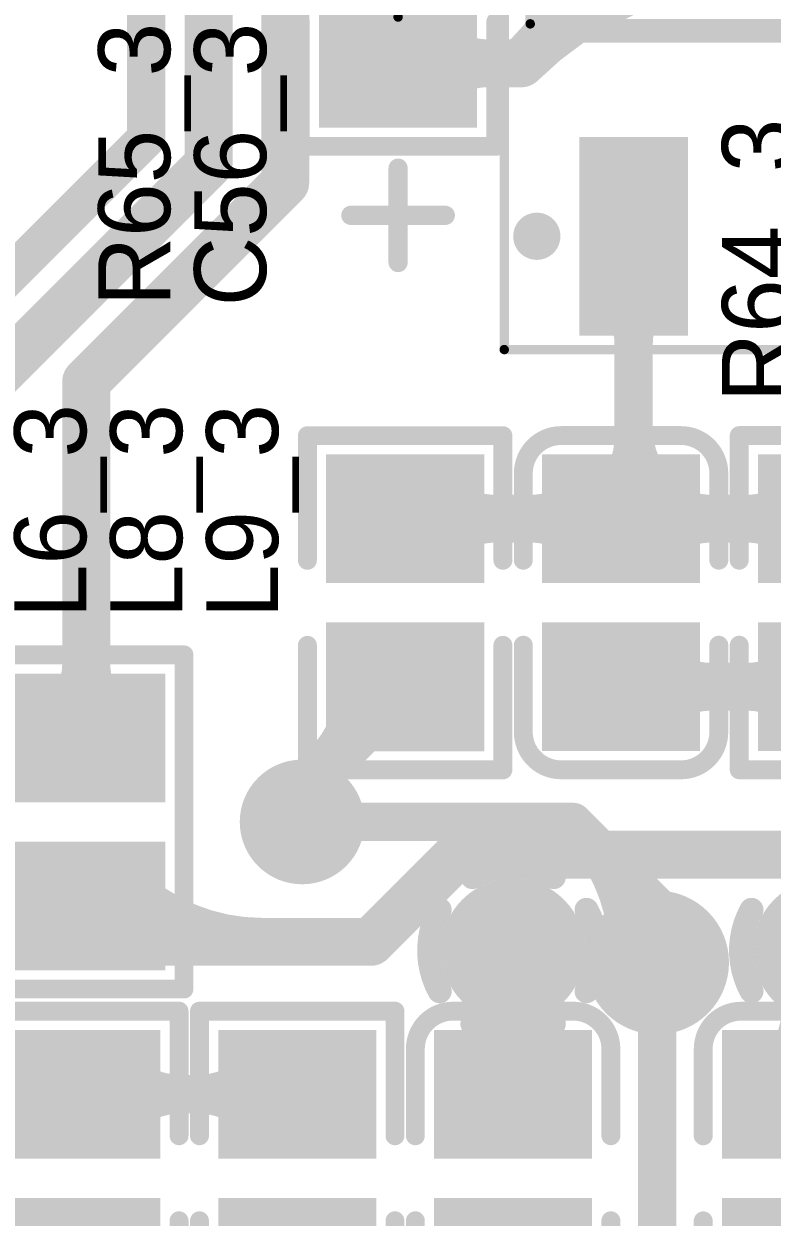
# Model space of a CAD drawing. Header units: millimetres. Extents: x 3.32 to 12.49, y 5.66 to 10.73.
# Drawn here: x 8.656 to 8.9679, y 8.6939 to 9.1915 of the extents above; entities that cross this region are included whole.
import ezdxf

# ---------------------------------------------------------------- set-up
doc = ezdxf.new("R2010")
doc.units = ezdxf.units.MM
doc.header["$MEASUREMENT"] = 0
for name, color, linetype in [('BottomLayer', 5, 'Continuous'), ('InternalPlane1', 76, 'Continuous'), ('InternalPlane2', 16, 'Continuous'), ('Mechanical13', 56, 'Continuous'), ('Mechanical15', 56, 'Continuous'), ('MultiLayer', 9, 'Continuous'), ('TopLayer', 1, 'Continuous'), ('TopOverlay', 2, 'Continuous'), ('TopPaste', 8, 'Continuous'), ('TopSolder', 216, 'Continuous'), ('ViaHoleLayer', 16, 'Continuous')]:
    doc.layers.add(name, color=color, linetype=linetype)

# ---------------------------------------------------------------- blocks, each defined once
blk = doc.blocks.new('0805_C_392')
at = {"layer": 'TopLayer'}
for points in [[(-0.05787, -0.02894), (-0.0122, -0.02894), (-0.05787, 0.02894), (-0.0122, 0.02894)], [(0.0122, -0.02894), (0.05787, -0.02894), (0.0122, 0.02894), (0.05787, 0.02894)]]:
    blk.add_solid(points, dxfattribs=at)
at = {"layer": 'TopOverlay', "const_width": 0.00787}
for points in [[(-0.06969, 0.025, -0.414214), (-0.05394, 0.04075)], [(0.05394, 0.04075, -0.414213), (0.06969, 0.025)], [(-0.05394, -0.04075, -0.414213), (-0.06969, -0.025)], [(0.06968, -0.025, -0.414214), (0.05394, -0.04075)]]:
    blk.add_lwpolyline(points, format="xyb", dxfattribs=at)
for points in [[(-0.01772, 0.04075), (-0.05394, 0.04075)], [(0.05394, 0.04075), (0.01772, 0.04075)], [(-0.06969, -0.025), (-0.06969, 0.025)], [(0.06968, -0.025), (0.06968, 0.025)], [(-0.01772, -0.04075), (-0.05394, -0.04075)], [(0.05394, -0.04075), (0.01772, -0.04075)]]:
    blk.add_lwpolyline(points, dxfattribs=at)
at = {"layer": 'TopOverlay', "const_width": 0.00394}
for points in [[(-0.05591, 0.04075, 1), (-0.05197, 0.04075, 1)], [(-0.05591, 0.04075, 1), (-0.05197, 0.04075, 1)], [(-0.01969, 0.04075, 1), (-0.01575, 0.04075, 1)], [(0.01575, 0.04075, 1), (0.01969, 0.04075, 1)], [(0.05197, 0.04075, 1), (0.05591, 0.04075, 1)], [(0.05197, 0.04075, 1), (0.05591, 0.04075, 1)], [(-0.07165, 0.025, 1), (-0.06772, 0.025, 1)], [(-0.07165, 0.025, 1), (-0.06772, 0.025, 1)], [(0.06772, 0.025, 1), (0.07165, 0.025, 1)], [(0.06772, 0.025, 1), (0.07165, 0.025, 1)], [(-0.07165, -0.025, 1), (-0.06772, -0.025, 1)], [(-0.07165, -0.025, 1), (-0.06772, -0.025, 1)], [(0.06772, -0.025, 1), (0.07165, -0.025, 1)], [(0.06772, -0.025, 1), (0.07165, -0.025, 1)], [(-0.05591, -0.04075, 1), (-0.05197, -0.04075, 1)], [(-0.05591, -0.04075, 1), (-0.05197, -0.04075, 1)], [(-0.01969, -0.04075, 1), (-0.01575, -0.04075, 1)], [(0.01575, -0.04075, 1), (0.01969, -0.04075, 1)], [(0.05197, -0.04075, 1), (0.05591, -0.04075, 1)], [(0.05197, -0.04075, 1), (0.05591, -0.04075, 1)]]:
    blk.add_lwpolyline(points, format="xyb", close=True, dxfattribs=at)
at = {"layer": 'TopPaste'}
for points in [[(-0.05787, -0.02894), (-0.0122, -0.02894), (-0.05787, 0.02894), (-0.0122, 0.02894)], [(0.0122, -0.02894), (0.05787, -0.02894), (0.0122, 0.02894), (0.05787, 0.02894)]]:
    blk.add_solid(points, dxfattribs=at)
at = {"layer": 'TopSolder'}
for points in [[(-0.06187, -0.03294), (-0.0082, -0.03294), (-0.06187, 0.03294), (-0.0082, 0.03294)], [(0.0082, -0.03294), (0.06187, -0.03294), (0.0082, 0.03294), (0.06187, 0.03294)]]:
    blk.add_solid(points, dxfattribs=at)
blk = doc.blocks.new('0805_C_400')
at = {"layer": 'TopLayer'}
for points in [[(-0.05787, -0.02894), (-0.0122, -0.02894), (-0.05787, 0.02894), (-0.0122, 0.02894)], [(0.0122, -0.02894), (0.05787, -0.02894), (0.0122, 0.02894), (0.05787, 0.02894)]]:
    blk.add_solid(points, dxfattribs=at)
at = {"layer": 'TopOverlay', "const_width": 0.00787}
for points in [[(-0.06969, 0.025, -0.414214), (-0.05394, 0.04075)], [(0.05394, 0.04075, -0.414213), (0.06969, 0.025)], [(-0.05394, -0.04075, -0.414213), (-0.06969, -0.025)], [(0.06968, -0.025, -0.414214), (0.05394, -0.04075)]]:
    blk.add_lwpolyline(points, format="xyb", dxfattribs=at)
for points in [[(-0.01772, 0.04075), (-0.05394, 0.04075)], [(0.05394, 0.04075), (0.01772, 0.04075)], [(-0.06969, -0.025), (-0.06969, 0.025)], [(0.06968, -0.025), (0.06968, 0.025)], [(-0.01772, -0.04075), (-0.05394, -0.04075)], [(0.05394, -0.04075), (0.01772, -0.04075)]]:
    blk.add_lwpolyline(points, dxfattribs=at)
at = {"layer": 'TopOverlay', "const_width": 0.00394}
for points in [[(-0.05591, 0.04075, 1), (-0.05197, 0.04075, 1)], [(-0.05591, 0.04075, 1), (-0.05197, 0.04075, 1)], [(-0.01969, 0.04075, 1), (-0.01575, 0.04075, 1)], [(0.01575, 0.04075, 1), (0.01969, 0.04075, 1)], [(0.05197, 0.04075, 1), (0.05591, 0.04075, 1)], [(0.05197, 0.04075, 1), (0.05591, 0.04075, 1)], [(-0.07165, 0.025, 1), (-0.06772, 0.025, 1)], [(-0.07165, 0.025, 1), (-0.06772, 0.025, 1)], [(0.06772, 0.025, 1), (0.07165, 0.025, 1)], [(0.06772, 0.025, 1), (0.07165, 0.025, 1)], [(-0.07165, -0.025, 1), (-0.06772, -0.025, 1)], [(-0.07165, -0.025, 1), (-0.06772, -0.025, 1)], [(0.06772, -0.025, 1), (0.07165, -0.025, 1)], [(0.06772, -0.025, 1), (0.07165, -0.025, 1)], [(-0.05591, -0.04075, 1), (-0.05197, -0.04075, 1)], [(-0.05591, -0.04075, 1), (-0.05197, -0.04075, 1)], [(-0.01969, -0.04075, 1), (-0.01575, -0.04075, 1)], [(0.01575, -0.04075, 1), (0.01969, -0.04075, 1)], [(0.05197, -0.04075, 1), (0.05591, -0.04075, 1)], [(0.05197, -0.04075, 1), (0.05591, -0.04075, 1)]]:
    blk.add_lwpolyline(points, format="xyb", close=True, dxfattribs=at)
at = {"layer": 'TopPaste'}
for points in [[(-0.05787, -0.02894), (-0.0122, -0.02894), (-0.05787, 0.02894), (-0.0122, 0.02894)], [(0.0122, -0.02894), (0.05787, -0.02894), (0.0122, 0.02894), (0.05787, 0.02894)]]:
    blk.add_solid(points, dxfattribs=at)
at = {"layer": 'TopSolder'}
for points in [[(-0.06187, -0.03294), (-0.0082, -0.03294), (-0.06187, 0.03294), (-0.0082, 0.03294)], [(0.0082, -0.03294), (0.06187, -0.03294), (0.0082, 0.03294), (0.06187, 0.03294)]]:
    blk.add_solid(points, dxfattribs=at)
blk = doc.blocks.new('0805_C_403')
at = {"layer": 'TopLayer'}
for points in [[(-0.05787, -0.02894), (-0.0122, -0.02894), (-0.05787, 0.02894), (-0.0122, 0.02894)], [(0.0122, -0.02894), (0.05787, -0.02894), (0.0122, 0.02894), (0.05787, 0.02894)]]:
    blk.add_solid(points, dxfattribs=at)
at = {"layer": 'TopOverlay', "const_width": 0.00787}
for points in [[(-0.06969, 0.025, -0.414214), (-0.05394, 0.04075)], [(0.05394, 0.04075, -0.414213), (0.06969, 0.025)], [(-0.05394, -0.04075, -0.414213), (-0.06969, -0.025)], [(0.06968, -0.025, -0.414214), (0.05394, -0.04075)]]:
    blk.add_lwpolyline(points, format="xyb", dxfattribs=at)
for points in [[(-0.01772, 0.04075), (-0.05394, 0.04075)], [(0.05394, 0.04075), (0.01772, 0.04075)], [(-0.06969, -0.025), (-0.06969, 0.025)], [(0.06968, -0.025), (0.06968, 0.025)], [(-0.01772, -0.04075), (-0.05394, -0.04075)], [(0.05394, -0.04075), (0.01772, -0.04075)]]:
    blk.add_lwpolyline(points, dxfattribs=at)
at = {"layer": 'TopOverlay', "const_width": 0.00394}
for points in [[(-0.05591, 0.04075, 1), (-0.05197, 0.04075, 1)], [(-0.05591, 0.04075, 1), (-0.05197, 0.04075, 1)], [(-0.01969, 0.04075, 1), (-0.01575, 0.04075, 1)], [(0.01575, 0.04075, 1), (0.01969, 0.04075, 1)], [(0.05197, 0.04075, 1), (0.05591, 0.04075, 1)], [(0.05197, 0.04075, 1), (0.05591, 0.04075, 1)], [(-0.07165, 0.025, 1), (-0.06772, 0.025, 1)], [(-0.07165, 0.025, 1), (-0.06772, 0.025, 1)], [(0.06772, 0.025, 1), (0.07165, 0.025, 1)], [(0.06772, 0.025, 1), (0.07165, 0.025, 1)], [(-0.07165, -0.025, 1), (-0.06772, -0.025, 1)], [(-0.07165, -0.025, 1), (-0.06772, -0.025, 1)], [(0.06772, -0.025, 1), (0.07165, -0.025, 1)], [(0.06772, -0.025, 1), (0.07165, -0.025, 1)], [(-0.05591, -0.04075, 1), (-0.05197, -0.04075, 1)], [(-0.05591, -0.04075, 1), (-0.05197, -0.04075, 1)], [(-0.01969, -0.04075, 1), (-0.01575, -0.04075, 1)], [(0.01575, -0.04075, 1), (0.01969, -0.04075, 1)], [(0.05197, -0.04075, 1), (0.05591, -0.04075, 1)], [(0.05197, -0.04075, 1), (0.05591, -0.04075, 1)]]:
    blk.add_lwpolyline(points, format="xyb", close=True, dxfattribs=at)
at = {"layer": 'TopPaste'}
for points in [[(-0.05787, -0.02894), (-0.0122, -0.02894), (-0.05787, 0.02894), (-0.0122, 0.02894)], [(0.0122, -0.02894), (0.05787, -0.02894), (0.0122, 0.02894), (0.05787, 0.02894)]]:
    blk.add_solid(points, dxfattribs=at)
at = {"layer": 'TopSolder'}
for points in [[(-0.06187, -0.03294), (-0.0082, -0.03294), (-0.06187, 0.03294), (-0.0082, 0.03294)], [(0.0082, -0.03294), (0.06187, -0.03294), (0.0082, 0.03294), (0.06187, 0.03294)]]:
    blk.add_solid(points, dxfattribs=at)
blk = doc.blocks.new('0805_LED_S1_409')
at = {"layer": 'Mechanical13', "const_width": 0.00394}
for points in [[(-0.00787, 0.02756), (0.00394, 0.03937)], [(0, 0.02362), (0.01181, 0.03543)], [(-0.00787, -0.01575), (-0.00787, 0.01575)], [(-0.00787, 0), (0.00787, 0.01575)], [(0.00787, -0.01575), (0.00787, 0.01575)], [(0.01575, 0), (-0.01575, 0)], [(0.00787, -0.01575), (-0.00787, 0)]]:
    blk.add_lwpolyline(points, dxfattribs=at)
at = {"layer": 'Mechanical13', "const_width": 0.00197}
for points in [[(0.00295, 0.03937, 1), (0.00492, 0.03937, 1)], [(0.01083, 0.03543, 1), (0.0128, 0.03543, 1)], [(-0.00886, 0.02756, 1), (-0.00689, 0.02756, 1)], [(-0.00098, 0.02362, 1), (0.00098, 0.02362, 1)], [(-0.00886, 0.01575, 1), (-0.00689, 0.01575, 1)], [(0.00689, 0.01575, 1), (0.00886, 0.01575, 1)], [(0.00689, 0.01575, 1), (0.00886, 0.01575, 1)], [(-0.01673, 0, 1), (-0.01476, 0, 1)], [(-0.00886, 0, 1), (-0.00689, 0, 1)], [(-0.00886, 0, 1), (-0.00689, 0, 1)], [(0.01476, 0, 1), (0.01673, 0, 1)], [(-0.00886, -0.01575, 1), (-0.00689, -0.01575, 1)], [(0.00689, -0.01575, 1), (0.00886, -0.01575, 1)], [(0.00689, -0.01575, 1), (0.00886, -0.01575, 1)]]:
    blk.add_lwpolyline(points, format="xyb", close=True, dxfattribs=at)
at = {"layer": 'Mechanical15', "const_width": 0.004}
for points in [[(-0.10043, 0.01969, 1), (-0.09643, 0.01969, 1)], [(0.09643, 0.01969, 1), (0.10043, 0.01969, 1)], [(0.07674, 0, 1), (0.08074, 0, 1)], [(0.11611, 0, 1), (0.12011, 0, 1)], [(-0.10043, -0.01969, 1), (-0.09643, -0.01969, 1)], [(0.09643, -0.01969, 1), (0.10043, -0.01969, 1)]]:
    blk.add_lwpolyline(points, format="xyb", close=True, dxfattribs=at)
at = {"layer": 'Mechanical15', "const_width": 0.008}
for points in [[(-0.09843, -0.01969), (-0.09843, 0.01969)], [(0.09843, -0.01969), (0.09843, 0.01969)], [(0.11811, 0), (0.07874, 0)]]:
    blk.add_lwpolyline(points, dxfattribs=at)
at = {"layer": 'TopLayer'}
for points in [[(-0.0122, 0.02894), (-0.05787, 0.02894), (-0.0122, -0.02894), (-0.05787, -0.02894)], [(0.05787, 0.02894), (0.0122, 0.02894), (0.05787, -0.02894), (0.0122, -0.02894)]]:
    blk.add_solid(points, dxfattribs=at)
at = {"layer": 'TopOverlay', "const_width": 0.00787}
for points in [[(-0.06968, 0.0315), (-0.06102, 0.04075)], [(-0.01772, 0.04075), (-0.06102, 0.04075)], [(0.06968, 0.04075), (0.01772, 0.04075)], [(0.06968, -0.04075), (0.06968, 0.04075)], [(-0.06968, -0.0315), (-0.06968, 0.0315)], [(-0.06043, -0.04075), (-0.06968, -0.0315)], [(-0.01772, -0.04075), (-0.06043, -0.04075)], [(0.06968, -0.04075), (0.01772, -0.04075)]]:
    blk.add_lwpolyline(points, dxfattribs=at)
at = {"layer": 'TopOverlay', "const_width": 0.00394}
for points in [[(-0.06299, 0.04075, 1), (-0.05906, 0.04075, 1)], [(-0.06299, 0.04075, 1), (-0.05906, 0.04075, 1)], [(-0.01969, 0.04075, 1), (-0.01575, 0.04075, 1)], [(0.01575, 0.04075, 1), (0.01969, 0.04075, 1)], [(0.06772, 0.04075, 1), (0.07165, 0.04075, 1)], [(0.06772, 0.04075, 1), (0.07165, 0.04075, 1)], [(-0.07165, 0.0315, 1), (-0.06772, 0.0315, 1)], [(-0.07165, 0.0315, 1), (-0.06772, 0.0315, 1)], [(-0.07165, -0.0315, 1), (-0.06772, -0.0315, 1)], [(-0.07165, -0.0315, 1), (-0.06772, -0.0315, 1)], [(-0.0624, -0.04075, 1), (-0.05846, -0.04075, 1)], [(-0.0624, -0.04075, 1), (-0.05846, -0.04075, 1)], [(-0.01969, -0.04075, 1), (-0.01575, -0.04075, 1)], [(0.01575, -0.04075, 1), (0.01969, -0.04075, 1)], [(0.06772, -0.04075, 1), (0.07165, -0.04075, 1)], [(0.06772, -0.04075, 1), (0.07165, -0.04075, 1)]]:
    blk.add_lwpolyline(points, format="xyb", close=True, dxfattribs=at)
at = {"layer": 'TopOverlay'}
blk.add_solid([(-0.08839, -0.0315), (-0.07657, -0.0315), (-0.08839, 0.0315), (-0.07657, 0.0315)], dxfattribs=at)
at = {"layer": 'TopPaste'}
for points in [[(-0.0122, 0.02894), (-0.05787, 0.02894), (-0.0122, -0.02894), (-0.05787, -0.02894)], [(0.05787, 0.02894), (0.0122, 0.02894), (0.05787, -0.02894), (0.0122, -0.02894)]]:
    blk.add_solid(points, dxfattribs=at)
at = {"layer": 'TopSolder'}
for points in [[(-0.0082, 0.03294), (-0.06187, 0.03294), (-0.0082, -0.03294), (-0.06187, -0.03294)], [(0.06187, 0.03294), (0.0082, 0.03294), (0.06187, -0.03294), (0.0082, -0.03294)]]:
    blk.add_solid(points, dxfattribs=at)
blk = doc.blocks.new('TO_252AA_N_417')
at = {"layer": 'Mechanical13', "const_width": 0.00394}
for points in [[(-0.08858, 0.13287), (-0.08858, -0.13287)], [(-0.08858, 0.13287), (0.16142, 0.13287)], [(0.16142, 0.13287), (0.16142, -0.13287)], [(-0.08858, -0.13287), (0.16142, -0.13287)]]:
    blk.add_lwpolyline(points, dxfattribs=at)
at = {"layer": 'Mechanical13', "const_width": 0.00197}
for points in [[(-0.08957, 0.13287, 1), (-0.0876, 0.13287, 1)], [(-0.08957, 0.13287, 1), (-0.0876, 0.13287, 1)], [(0.16043, 0.13287, 1), (0.1624, 0.13287, 1)], [(0.16043, 0.13287, 1), (0.1624, 0.13287, 1)], [(-0.08957, -0.13287, 1), (-0.0876, -0.13287, 1)], [(-0.08957, -0.13287, 1), (-0.0876, -0.13287, 1)], [(0.16043, -0.13287, 1), (0.1624, -0.13287, 1)], [(0.16043, -0.13287, 1), (0.1624, -0.13287, 1)]]:
    blk.add_lwpolyline(points, format="xyb", close=True, dxfattribs=at)
at = {"layer": 'Mechanical15', "const_width": 0.00394}
for points in [[(-0.22441, 0.1437), (-0.22441, -0.1437)], [(-0.22441, 0.1437), (0.22441, 0.1437)], [(0.22441, 0.1437), (0.22441, -0.1437)], [(0, 0.01969), (0, -0.01969)], [(-0.01969, 0), (0.01969, 0)], [(-0.22441, -0.1437), (0.22441, -0.1437)]]:
    blk.add_lwpolyline(points, dxfattribs=at)
at = {"layer": 'Mechanical15', "const_width": 0.00197}
for points in [[(-0.22539, 0.1437, 1), (-0.22343, 0.1437, 1)], [(-0.22539, 0.1437, 1), (-0.22343, 0.1437, 1)], [(0.22343, 0.1437, 1), (0.22539, 0.1437, 1)], [(0.22343, 0.1437, 1), (0.22539, 0.1437, 1)], [(-0.00098, 0.01969, 1), (0.00098, 0.01969, 1)], [(-0.02067, 0, 1), (-0.0187, 0, 1)], [(0.0187, 0, 1), (0.02067, 0, 1)], [(-0.00098, -0.01969, 1), (0.00098, -0.01969, 1)], [(-0.22539, -0.1437, 1), (-0.22343, -0.1437, 1)], [(-0.22539, -0.1437, 1), (-0.22343, -0.1437, 1)], [(0.22343, -0.1437, 1), (0.22539, -0.1437, 1)], [(0.22343, -0.1437, 1), (0.22539, -0.1437, 1)]]:
    blk.add_lwpolyline(points, format="xyb", close=True, dxfattribs=at)
at = {"layer": 'TopLayer'}
for points in [[(-0.13976, 0.07106), (-0.13976, 0.10846), (-0.21457, 0.07106), (-0.21457, 0.10846)], [(0.21457, -0.10827), (0.21457, 0.10827), (-0.07677, -0.10827), (-0.07677, 0.10827)], [(-0.13976, -0.10846), (-0.13976, -0.07106), (-0.21457, -0.10846), (-0.21457, -0.07106)]]:
    blk.add_solid(points, dxfattribs=at)
at = {"layer": 'TopOverlay'}
for points, const_width in [([(-0.17224, 0.13012, 1), (-0.18209, 0.13012, 1)], 0.00984), ([(-0.18455, 0.13012, 1), (-0.17963, 0.13012, 1)], 0.00492), ([(-0.1747, 0.13012, 1), (-0.16978, 0.13012, 1)], 0.00492), ([(-0.09449, 0.13189, 1), (-0.09055, 0.13189, 1)], 0.00394), ([(-0.09449, -0.13189, 1), (-0.09055, -0.13189, 1)], 0.00394)]:
    blk.add_lwpolyline(points, format="xyb", close=True, dxfattribs=dict(at, const_width=const_width))
at = {"layer": 'TopOverlay', "const_width": 0.00787}
blk.add_lwpolyline([(-0.09252, 0.13189), (-0.09252, -0.13189)], dxfattribs=at)
at = {"layer": 'TopPaste'}
for points in [[(-0.13976, 0.07106), (-0.13976, 0.10846), (-0.21457, 0.07106), (-0.21457, 0.10846)], [(0.21457, -0.10827), (0.21457, 0.10827), (-0.07677, -0.10827), (-0.07677, 0.10827)], [(-0.13976, -0.10846), (-0.13976, -0.07106), (-0.21457, -0.10846), (-0.21457, -0.07106)]]:
    blk.add_solid(points, dxfattribs=at)
at = {"layer": 'TopSolder'}
for points in [[(-0.13576, 0.06706), (-0.13576, 0.11246), (-0.21857, 0.06706), (-0.21857, 0.11246)], [(0.21857, -0.11227), (0.21857, 0.11227), (-0.08077, -0.11227), (-0.08077, 0.11227)], [(-0.13576, -0.11246), (-0.13576, -0.06706), (-0.21857, -0.11246), (-0.21857, -0.06706)]]:
    blk.add_solid(points, dxfattribs=at)
blk = doc.blocks.new('0805_R_427')
at = {"layer": 'TopLayer'}
for points in [[(-0.05787, -0.02894), (-0.0122, -0.02894), (-0.05787, 0.02894), (-0.0122, 0.02894)], [(0.0122, -0.02894), (0.05787, -0.02894), (0.0122, 0.02894), (0.05787, 0.02894)]]:
    blk.add_solid(points, dxfattribs=at)
at = {"layer": 'TopOverlay', "const_width": 0.00787}
for points in [[(-0.06968, 0.04075), (-0.01772, 0.04075)], [(-0.06968, 0.04075), (-0.06968, -0.04075)], [(0.01772, 0.04075), (0.06968, 0.04075)], [(0.06968, 0.04075), (0.06968, -0.04075)], [(-0.06968, -0.04075), (-0.01772, -0.04075)], [(0.01772, -0.04075), (0.06968, -0.04075)]]:
    blk.add_lwpolyline(points, dxfattribs=at)
at = {"layer": 'TopOverlay', "const_width": 0.00394}
for points in [[(-0.07165, 0.04075, 1), (-0.06772, 0.04075, 1)], [(-0.07165, 0.04075, 1), (-0.06772, 0.04075, 1)], [(-0.01969, 0.04075, 1), (-0.01575, 0.04075, 1)], [(0.01575, 0.04075, 1), (0.01969, 0.04075, 1)], [(0.06772, 0.04075, 1), (0.07165, 0.04075, 1)], [(0.06772, 0.04075, 1), (0.07165, 0.04075, 1)], [(-0.07165, -0.04075, 1), (-0.06772, -0.04075, 1)], [(-0.07165, -0.04075, 1), (-0.06772, -0.04075, 1)], [(-0.01969, -0.04075, 1), (-0.01575, -0.04075, 1)], [(0.01575, -0.04075, 1), (0.01969, -0.04075, 1)], [(0.06772, -0.04075, 1), (0.07165, -0.04075, 1)], [(0.06772, -0.04075, 1), (0.07165, -0.04075, 1)]]:
    blk.add_lwpolyline(points, format="xyb", close=True, dxfattribs=at)
at = {"layer": 'TopPaste'}
for points in [[(-0.05787, -0.02894), (-0.0122, -0.02894), (-0.05787, 0.02894), (-0.0122, 0.02894)], [(0.0122, -0.02894), (0.05787, -0.02894), (0.0122, 0.02894), (0.05787, 0.02894)]]:
    blk.add_solid(points, dxfattribs=at)
at = {"layer": 'TopSolder'}
for points in [[(-0.06187, -0.03294), (-0.0082, -0.03294), (-0.06187, 0.03294), (-0.0082, 0.03294)], [(0.0082, -0.03294), (0.06187, -0.03294), (0.0082, 0.03294), (0.06187, 0.03294)]]:
    blk.add_solid(points, dxfattribs=at)
blk = doc.blocks.new('0805_R_429')
at = {"layer": 'TopLayer'}
for points in [[(-0.05787, -0.02894), (-0.0122, -0.02894), (-0.05787, 0.02894), (-0.0122, 0.02894)], [(0.0122, -0.02894), (0.05787, -0.02894), (0.0122, 0.02894), (0.05787, 0.02894)]]:
    blk.add_solid(points, dxfattribs=at)
at = {"layer": 'TopOverlay', "const_width": 0.00787}
for points in [[(-0.06968, 0.04075), (-0.01772, 0.04075)], [(-0.06968, 0.04075), (-0.06968, -0.04075)], [(0.01772, 0.04075), (0.06968, 0.04075)], [(0.06968, 0.04075), (0.06968, -0.04075)], [(-0.06968, -0.04075), (-0.01772, -0.04075)], [(0.01772, -0.04075), (0.06968, -0.04075)]]:
    blk.add_lwpolyline(points, dxfattribs=at)
at = {"layer": 'TopOverlay', "const_width": 0.00394}
for points in [[(-0.07165, 0.04075, 1), (-0.06772, 0.04075, 1)], [(-0.07165, 0.04075, 1), (-0.06772, 0.04075, 1)], [(-0.01969, 0.04075, 1), (-0.01575, 0.04075, 1)], [(0.01575, 0.04075, 1), (0.01969, 0.04075, 1)], [(0.06772, 0.04075, 1), (0.07165, 0.04075, 1)], [(0.06772, 0.04075, 1), (0.07165, 0.04075, 1)], [(-0.07165, -0.04075, 1), (-0.06772, -0.04075, 1)], [(-0.07165, -0.04075, 1), (-0.06772, -0.04075, 1)], [(-0.01969, -0.04075, 1), (-0.01575, -0.04075, 1)], [(0.01575, -0.04075, 1), (0.01969, -0.04075, 1)], [(0.06772, -0.04075, 1), (0.07165, -0.04075, 1)], [(0.06772, -0.04075, 1), (0.07165, -0.04075, 1)]]:
    blk.add_lwpolyline(points, format="xyb", close=True, dxfattribs=at)
at = {"layer": 'TopPaste'}
for points in [[(-0.05787, -0.02894), (-0.0122, -0.02894), (-0.05787, 0.02894), (-0.0122, 0.02894)], [(0.0122, -0.02894), (0.05787, -0.02894), (0.0122, 0.02894), (0.05787, 0.02894)]]:
    blk.add_solid(points, dxfattribs=at)
at = {"layer": 'TopSolder'}
for points in [[(-0.06187, -0.03294), (-0.0082, -0.03294), (-0.06187, 0.03294), (-0.0082, 0.03294)], [(0.0082, -0.03294), (0.06187, -0.03294), (0.0082, 0.03294), (0.06187, 0.03294)]]:
    blk.add_solid(points, dxfattribs=at)
blk = doc.blocks.new('0805_R_449')
at = {"layer": 'TopLayer'}
for points in [[(-0.05787, -0.02894), (-0.0122, -0.02894), (-0.05787, 0.02894), (-0.0122, 0.02894)], [(0.0122, -0.02894), (0.05787, -0.02894), (0.0122, 0.02894), (0.05787, 0.02894)]]:
    blk.add_solid(points, dxfattribs=at)
at = {"layer": 'TopOverlay', "const_width": 0.00787}
for points in [[(-0.01772, 0.04075), (-0.06968, 0.04075)], [(-0.06968, -0.04075), (-0.06968, 0.04075)], [(0.06968, 0.04075), (0.01772, 0.04075)], [(0.06968, -0.04075), (0.06968, 0.04075)], [(-0.01772, -0.04075), (-0.06968, -0.04075)], [(0.06968, -0.04075), (0.01772, -0.04075)]]:
    blk.add_lwpolyline(points, dxfattribs=at)
at = {"layer": 'TopOverlay', "const_width": 0.00394}
for points in [[(-0.07165, 0.04075, 1), (-0.06772, 0.04075, 1)], [(-0.07165, 0.04075, 1), (-0.06772, 0.04075, 1)], [(-0.01969, 0.04075, 1), (-0.01575, 0.04075, 1)], [(0.01575, 0.04075, 1), (0.01969, 0.04075, 1)], [(0.06772, 0.04075, 1), (0.07165, 0.04075, 1)], [(0.06772, 0.04075, 1), (0.07165, 0.04075, 1)], [(-0.07165, -0.04075, 1), (-0.06772, -0.04075, 1)], [(-0.07165, -0.04075, 1), (-0.06772, -0.04075, 1)], [(-0.01969, -0.04075, 1), (-0.01575, -0.04075, 1)], [(0.01575, -0.04075, 1), (0.01969, -0.04075, 1)], [(0.06772, -0.04075, 1), (0.07165, -0.04075, 1)], [(0.06772, -0.04075, 1), (0.07165, -0.04075, 1)]]:
    blk.add_lwpolyline(points, format="xyb", close=True, dxfattribs=at)
at = {"layer": 'TopPaste'}
for points in [[(-0.05787, -0.02894), (-0.0122, -0.02894), (-0.05787, 0.02894), (-0.0122, 0.02894)], [(0.0122, -0.02894), (0.05787, -0.02894), (0.0122, 0.02894), (0.05787, 0.02894)]]:
    blk.add_solid(points, dxfattribs=at)
at = {"layer": 'TopSolder'}
for points in [[(-0.06187, -0.03294), (-0.0082, -0.03294), (-0.06187, 0.03294), (-0.0082, 0.03294)], [(0.0082, -0.03294), (0.06187, -0.03294), (0.0082, 0.03294), (0.06187, 0.03294)]]:
    blk.add_solid(points, dxfattribs=at)
blk = doc.blocks.new('0805_R_450')
at = {"layer": 'TopLayer'}
for points in [[(-0.05787, -0.02894), (-0.0122, -0.02894), (-0.05787, 0.02894), (-0.0122, 0.02894)], [(0.0122, -0.02894), (0.05787, -0.02894), (0.0122, 0.02894), (0.05787, 0.02894)]]:
    blk.add_solid(points, dxfattribs=at)
at = {"layer": 'TopOverlay', "const_width": 0.00787}
for points in [[(-0.01772, 0.04075), (-0.06968, 0.04075)], [(-0.06968, -0.04075), (-0.06968, 0.04075)], [(0.06968, 0.04075), (0.01772, 0.04075)], [(0.06968, -0.04075), (0.06968, 0.04075)], [(-0.01772, -0.04075), (-0.06968, -0.04075)], [(0.06968, -0.04075), (0.01772, -0.04075)]]:
    blk.add_lwpolyline(points, dxfattribs=at)
at = {"layer": 'TopOverlay', "const_width": 0.00394}
for points in [[(-0.07165, 0.04075, 1), (-0.06772, 0.04075, 1)], [(-0.07165, 0.04075, 1), (-0.06772, 0.04075, 1)], [(-0.01969, 0.04075, 1), (-0.01575, 0.04075, 1)], [(0.01575, 0.04075, 1), (0.01969, 0.04075, 1)], [(0.06772, 0.04075, 1), (0.07165, 0.04075, 1)], [(0.06772, 0.04075, 1), (0.07165, 0.04075, 1)], [(-0.07165, -0.04075, 1), (-0.06772, -0.04075, 1)], [(-0.07165, -0.04075, 1), (-0.06772, -0.04075, 1)], [(-0.01969, -0.04075, 1), (-0.01575, -0.04075, 1)], [(0.01575, -0.04075, 1), (0.01969, -0.04075, 1)], [(0.06772, -0.04075, 1), (0.07165, -0.04075, 1)], [(0.06772, -0.04075, 1), (0.07165, -0.04075, 1)]]:
    blk.add_lwpolyline(points, format="xyb", close=True, dxfattribs=at)
at = {"layer": 'TopPaste'}
for points in [[(-0.05787, -0.02894), (-0.0122, -0.02894), (-0.05787, 0.02894), (-0.0122, 0.02894)], [(0.0122, -0.02894), (0.05787, -0.02894), (0.0122, 0.02894), (0.05787, 0.02894)]]:
    blk.add_solid(points, dxfattribs=at)
at = {"layer": 'TopSolder'}
for points in [[(-0.06187, -0.03294), (-0.0082, -0.03294), (-0.06187, 0.03294), (-0.0082, 0.03294)], [(0.0082, -0.03294), (0.06187, -0.03294), (0.0082, 0.03294), (0.06187, 0.03294)]]:
    blk.add_solid(points, dxfattribs=at)
blk = doc.blocks.new('0805_L_474')
at = {"layer": 'TopLayer'}
for points in [[(-0.05787, -0.02894), (-0.0122, -0.02894), (-0.05787, 0.02894), (-0.0122, 0.02894)], [(0.0122, -0.02894), (0.05787, -0.02894), (0.0122, 0.02894), (0.05787, 0.02894)]]:
    blk.add_solid(points, dxfattribs=at)
at = {"layer": 'TopOverlay', "const_width": 0.00787}
for points in [[(-0.06968, -0.04075), (-0.06968, 0.04075)], [(0.06968, 0.04075), (-0.06968, 0.04075)], [(0.06968, -0.04075), (0.06968, 0.04075)], [(0.06968, -0.04075), (-0.06968, -0.04075)]]:
    blk.add_lwpolyline(points, dxfattribs=at)
at = {"layer": 'TopOverlay', "const_width": 0.00394}
for points in [[(-0.07165, 0.04075, 1), (-0.06772, 0.04075, 1)], [(-0.07165, 0.04075, 1), (-0.06772, 0.04075, 1)], [(0.06772, 0.04075, 1), (0.07165, 0.04075, 1)], [(0.06772, 0.04075, 1), (0.07165, 0.04075, 1)], [(-0.07165, -0.04075, 1), (-0.06772, -0.04075, 1)], [(-0.07165, -0.04075, 1), (-0.06772, -0.04075, 1)], [(0.06772, -0.04075, 1), (0.07165, -0.04075, 1)], [(0.06772, -0.04075, 1), (0.07165, -0.04075, 1)]]:
    blk.add_lwpolyline(points, format="xyb", close=True, dxfattribs=at)
at = {"layer": 'TopPaste'}
for points in [[(-0.05787, -0.02894), (-0.0122, -0.02894), (-0.05787, 0.02894), (-0.0122, 0.02894)], [(0.0122, -0.02894), (0.05787, -0.02894), (0.0122, 0.02894), (0.05787, 0.02894)]]:
    blk.add_solid(points, dxfattribs=at)
at = {"layer": 'TopSolder'}
for points in [[(-0.06187, -0.03294), (-0.0082, -0.03294), (-0.06187, 0.03294), (-0.0082, 0.03294)], [(0.0082, -0.03294), (0.06187, -0.03294), (0.0082, 0.03294), (0.06187, 0.03294)]]:
    blk.add_solid(points, dxfattribs=at)

msp = doc.modelspace()

# ---------------------------------------------------------------- linework, layer by layer
at = {"layer": 'BottomLayer'}
for points, const_width in [([(8.76601, 8.85866, 1), (8.77801, 8.85866, 1)], 0.012), ([(8.76801, 8.85866, 1), (8.77601, 8.85866, 1)], 0.008), ([(8.88096, 8.85866, 1), (8.88896, 8.85866, 1)], 0.008), ([(8.88096, 8.85866, 1), (8.88896, 8.85866, 1)], 0.008), ([(8.88096, 8.85866, 1), (8.88896, 8.85866, 1)], 0.008), ([(8.90706, 8.83257, 1), (8.91506, 8.83257, 1)], 0.008), ([(8.91596, 8.82366, 1), (8.92396, 8.82366, 1)], 0.008), ([(8.91596, 8.82366, 1), (8.92396, 8.82366, 1)], 0.008), ([(8.91596, 8.82366, 1), (8.92396, 8.82366, 1)], 0.008), ([(8.91596, 8.82366, 1), (8.92396, 8.82366, 1)], 0.008), ([(8.84996, 8.80504, 1), (8.86996, 8.80504, 1)], 0.02), ([(8.90996, 8.80004, 1), (8.92996, 8.80004, 1)], 0.02), ([(8.90888, 8.80973, 1), (8.91688, 8.80973, 1)], 0.008), ([(8.92304, 8.80973, 1), (8.93104, 8.80973, 1)], 0.008), ([(8.90397, 8.80043, 1), (8.91197, 8.80043, 1)], 0.008), ([(8.91596, 8.80004, 1), (8.92396, 8.80004, 1)], 0.008), ([(8.91996, 8.79991, 1), (8.92796, 8.79991, 1)], 0.008)]:
    msp.add_lwpolyline(points, format="xyb", close=True, dxfattribs=dict(at, const_width=const_width))
at = {"layer": 'BottomLayer', "const_width": 0.016}
for points in [[(8.77201, 8.85866), (8.88496, 8.85866)], [(8.88496, 8.85866), (8.91996, 8.82366)], [(8.91996, 8.80004), (8.91996, 8.82366)]]:
    msp.add_lwpolyline(points, dxfattribs=at)
for points in [[(8.88496, 8.85866, -0.207468), (8.90797, 8.80043)], [(8.91106, 8.83257, -0.207468), (8.92396, 8.79991)], [(8.91996, 8.82366, -0.239447), (8.91288, 8.80973)], [(8.92704, 8.80973, -0.239447), (8.91996, 8.82366)]]:
    msp.add_lwpolyline(points, format="xyb", dxfattribs=at)
at = {"layer": 'InternalPlane1'}
for points, const_width in [([(8.75901, 8.85866, 1), (8.78501, 8.85866, 1)], 0.026), ([(8.84049, 8.83565, 1), (8.84549, 8.83565, 1)], 0.005), ([(8.87443, 8.83565, 1), (8.87943, 8.83565, 1)], 0.005), ([(8.90496, 8.80004, 1), (8.93496, 8.80004, 1)], 0.03), ([(8.82685, 8.82201, 1), (8.83185, 8.82201, 1)], 0.005), ([(8.88807, 8.82201, 1), (8.89307, 8.82201, 1)], 0.005), ([(8.95685, 8.82201, 1), (8.96185, 8.82201, 1)], 0.005), ([(8.82685, 8.78807, 1), (8.83185, 8.78807, 1)], 0.005), ([(8.88807, 8.78807, 1), (8.89307, 8.78807, 1)], 0.005), ([(8.95685, 8.78807, 1), (8.96185, 8.78807, 1)], 0.005), ([(8.84049, 8.77443, 1), (8.84549, 8.77443, 1)], 0.005), ([(8.87443, 8.77443, 1), (8.87943, 8.77443, 1)], 0.005)]:
    msp.add_lwpolyline(points, format="xyb", close=True, dxfattribs=dict(at, const_width=const_width))
at = {"layer": 'InternalPlane1', "const_width": 0.01}
for points in [[(8.84299, 8.83565, -0.258618), (8.87693, 8.83565)], [(8.82935, 8.78807, -0.258618), (8.82935, 8.82201)], [(8.89057, 8.82201, -0.258618), (8.89057, 8.78807)], [(8.95935, 8.78807, -0.258618), (8.95935, 8.82201)], [(8.87693, 8.77443, -0.258618), (8.84299, 8.77443)]]:
    msp.add_lwpolyline(points, format="xyb", dxfattribs=at)
at = {"layer": 'InternalPlane2'}
for points, const_width in [([(8.75901, 8.85866, 1), (8.78501, 8.85866, 1)], 0.026), ([(8.84496, 8.80504, 1), (8.87496, 8.80504, 1)], 0.03), ([(8.97496, 8.80504, 1), (9.00496, 8.80504, 1)], 0.03), ([(8.90496, 8.80004, 1), (8.93496, 8.80004, 1)], 0.03)]:
    msp.add_lwpolyline(points, format="xyb", close=True, dxfattribs=dict(at, const_width=const_width))
at = {"layer": 'MultiLayer'}
for points, const_width in [([(8.76601, 8.85866, 1), (8.77801, 8.85866, 1)], 0.012), ([(8.84996, 8.80504, 1), (8.86996, 8.80504, 1)], 0.02), ([(8.90996, 8.80004, 1), (8.92996, 8.80004, 1)], 0.02)]:
    msp.add_lwpolyline(points, format="xyb", close=True, dxfattribs=dict(at, const_width=const_width))
at = {"layer": 'TopLayer'}
for points, const_width in [([(8.76496, 9.12525), (8.76496, 9.68504)], 0.02), ([(8.73301, 9.13289), (8.73301, 9.51766)], 0.02), ([(8.70701, 9.14366), (8.70701, 9.48366)], 0.016), ([(8.86335, 9.175), (8.99996, 9.31161)], 0.02), ([(8.81201, 9.175), (8.86335, 9.175)], 0.02), ([(8.50201, 8.93866), (8.70701, 9.14366)], 0.016), ([(8.59201, 8.99189), (8.73301, 9.13289)], 0.02), ([(8.68201, 9.04229), (8.76496, 9.12525)], 0.02), ([(8.9102, 8.99035), (8.9102, 9.10287)], 0.016), ([(8.68201, 8.8937), (8.68201, 9.04229)], 0.02), ([(8.90496, 8.98512), (8.9102, 8.99035)], 0.016), ([(8.81496, 8.98508), (8.81496, 8.98512)], 0.02), ([(8.81496, 8.98512), (8.90496, 8.98512)], 0.02), ([(8.90496, 8.98512), (8.99496, 8.98512)], 0.02), ([(8.77201, 8.87205), (8.81496, 8.915)], 0.02), ([(8.90496, 8.91504), (8.99496, 8.91504)], 0.02), ([(8.77201, 8.85866), (8.77201, 8.87205)], 0.02), ([(8.80063, 8.80866), (8.83701, 8.84504)], 0.02), ([(8.83701, 8.84504), (9.03496, 8.84504)], 0.02), ([(8.68201, 8.82362), (8.69697, 8.80866)], 0.02), ([(8.69697, 8.80866), (8.80063, 8.80866)], 0.02), ([(8.85996, 8.74512), (8.85996, 8.80504)], 0.016), ([(8.91996, 8.14571), (8.91996, 8.80004)], 0.016), ([(8.63701, 8.77247), (8.66436, 8.74512)], 0.016), ([(8.85996, 8.74512), (8.86492, 8.75008)], 0.016), ([(8.66436, 8.74512), (8.67996, 8.74512)], 0.016), ([(8.69988, 8.74512), (8.76996, 8.74512)], 0.016)]:
    msp.add_lwpolyline(points, dxfattribs=dict(at, const_width=const_width))
for points, const_width in [([(8.90288, 9.29632, -0.23965), (8.86335, 9.175)], 0.02), ([(8.86335, 9.17501, -0.239894), (8.98466, 9.21447)], 0.02), ([(8.8491, 9.175, -0.198912), (8.82719, 9.18408)], 0.02), ([(8.82719, 9.16592, -0.198912), (8.8491, 9.175)], 0.02), ([(8.90263, 9.07661, -0.198912), (8.9102, 9.05834)], 0.016), ([(8.9102, 9.05834, -0.198912), (8.91776, 9.07661)], 0.016), ([(8.9102, 9.01884, -0.198912), (8.90057, 8.99561)], 0.016), ([(8.92155, 8.99561, -0.198912), (8.9102, 9.02302)], 0.016), ([(8.85195, 8.98512, -0.198912), (8.83014, 8.99415)], 0.02), ([(8.88978, 8.99419, -0.198912), (8.86787, 8.98512)], 0.02), ([(8.94205, 8.98512, -0.198912), (8.92014, 8.99419)], 0.02), ([(8.97978, 8.99419, -0.198912), (8.95787, 8.98512)], 0.02), ([(8.83014, 8.976, -0.198912), (8.85214, 8.98512)], 0.02), ([(8.86787, 8.98512, -0.198912), (8.88978, 8.97604)], 0.02), ([(8.92014, 8.97604, -0.198912), (8.94205, 8.98512)], 0.02), ([(8.95787, 8.98512, -0.198912), (8.97978, 8.97604)], 0.02), ([(8.68201, 8.92469, -0.198912), (8.67293, 8.90278)], 0.02), ([(8.69108, 8.90278, -0.198912), (8.68201, 8.92469)], 0.02), ([(8.94205, 8.91504, -0.198912), (8.92014, 8.92411)], 0.02), ([(8.97978, 8.92411, -0.198912), (8.95787, 8.91504)], 0.02), ([(8.79602, 8.915, -0.198912), (8.78263, 8.88267)], 0.02), ([(8.92014, 8.90596, -0.198912), (8.94205, 8.91504)], 0.02), ([(8.95787, 8.91504, -0.198912), (8.97978, 8.90596)], 0.02), ([(8.77401, 8.85866, -0.198912), (8.78489, 8.88493)], 0.02), ([(8.75521, 8.80866, -0.198912), (8.69719, 8.8327)], 0.02), ([(8.70693, 8.80866, -0.198912), (8.68304, 8.81856)], 0.02), ([(8.85148, 8.79655, -0.198912), (8.85996, 8.77607)], 0.016), ([(8.85996, 8.77607, -0.198912), (8.86845, 8.79655)], 0.016), ([(8.91148, 8.79155, -0.198912), (8.91996, 8.77107)], 0.016), ([(8.91996, 8.77107, -0.198912), (8.92845, 8.79155)], 0.016), ([(8.85996, 8.78093, -0.198912), (8.84947, 8.75561)], 0.016), ([(8.87045, 8.75561, -0.198912), (8.85996, 8.78093)], 0.016), ([(8.97996, 8.78089, -0.198912), (8.96947, 8.75557)], 0.016), ([(8.67236, 8.75988, -0.225318), (8.63701, 8.77247)], 0.016), ([(8.72188, 8.74512, -0.198912), (8.69655, 8.75561)], 0.016), ([(8.75337, 8.75561, -0.198912), (8.72804, 8.74512)], 0.016), ([(8.69655, 8.73463, -0.198912), (8.72188, 8.74512)], 0.016), ([(8.72804, 8.74512, -0.198912), (8.75337, 8.73463)], 0.016), ([(8.82996, 8.65879, -0.198912), (8.84172, 8.68718)], 0.016)]:
    msp.add_lwpolyline(points, format="xyb", dxfattribs=dict(at, const_width=const_width))
for points, const_width in [([(8.82219, 9.18408, 1), (8.83219, 9.18408, 1)], 0.01), ([(8.80701, 9.175, 1), (8.81701, 9.175, 1)], 0.01), ([(8.8441, 9.175, 1), (8.8541, 9.175, 1)], 0.01), ([(8.8441, 9.175, 1), (8.8541, 9.175, 1)], 0.01), ([(8.85835, 9.17501, 1), (8.86835, 9.17501, 1)], 0.01), ([(8.85835, 9.175, 1), (8.86835, 9.175, 1)], 0.01), ([(8.85835, 9.175, 1), (8.86835, 9.175, 1)], 0.01), ([(8.85835, 9.175, 1), (8.86835, 9.175, 1)], 0.01), ([(8.82219, 9.16592, 1), (8.83219, 9.16592, 1)], 0.01), ([(8.70301, 9.14366, 1), (8.71101, 9.14366, 1)], 0.008), ([(8.70301, 9.14366, 1), (8.71101, 9.14366, 1)], 0.008), ([(8.72801, 9.13289, 1), (8.73801, 9.13289, 1)], 0.01), ([(8.72801, 9.13289, 1), (8.73801, 9.13289, 1)], 0.01), ([(8.75996, 9.12525, 1), (8.76996, 9.12525, 1)], 0.01), ([(8.75996, 9.12525, 1), (8.76996, 9.12525, 1)], 0.01), ([(8.9062, 9.10287, 1), (8.9142, 9.10287, 1)], 0.008), ([(8.89863, 9.07661, 1), (8.90663, 9.07661, 1)], 0.008), ([(8.91376, 9.07661, 1), (8.92176, 9.07661, 1)], 0.008), ([(8.9062, 9.05834, 1), (8.9142, 9.05834, 1)], 0.008), ([(8.9062, 9.05834, 1), (8.9142, 9.05834, 1)], 0.008), ([(8.67701, 9.04229, 1), (8.68701, 9.04229, 1)], 0.01), ([(8.67701, 9.04229, 1), (8.68701, 9.04229, 1)], 0.01), ([(8.9062, 9.02302, 1), (8.9142, 9.02302, 1)], 0.008), ([(8.9062, 9.01884, 1), (8.9142, 9.01884, 1)], 0.008), ([(8.82514, 8.99415, 1), (8.83514, 8.99415, 1)], 0.01), ([(8.88478, 8.99419, 1), (8.89478, 8.99419, 1)], 0.01), ([(8.89657, 8.99561, 1), (8.90457, 8.99561, 1)], 0.008), ([(8.91514, 8.99419, 1), (8.92514, 8.99419, 1)], 0.01), ([(8.91755, 8.99561, 1), (8.92555, 8.99561, 1)], 0.008), ([(8.9062, 8.99035, 1), (8.9142, 8.99035, 1)], 0.008), ([(8.9062, 8.99035, 1), (8.9142, 8.99035, 1)], 0.008), ([(8.80996, 8.98512, 1), (8.81996, 8.98512, 1)], 0.01), ([(8.80996, 8.98512, 1), (8.81996, 8.98512, 1)], 0.01), ([(8.80996, 8.98508, 1), (8.81996, 8.98508, 1)], 0.01), ([(8.84695, 8.98512, 1), (8.85695, 8.98512, 1)], 0.01), ([(8.84714, 8.98512, 1), (8.85714, 8.98512, 1)], 0.01), ([(8.86287, 8.98512, 1), (8.87287, 8.98512, 1)], 0.01), ([(8.86287, 8.98512, 1), (8.87287, 8.98512, 1)], 0.01), ([(8.89996, 8.98512, 1), (8.90996, 8.98512, 1)], 0.01), ([(8.89996, 8.98512, 1), (8.90996, 8.98512, 1)], 0.01), ([(8.90096, 8.98512, 1), (8.90896, 8.98512, 1)], 0.008), ([(8.93705, 8.98512, 1), (8.94705, 8.98512, 1)], 0.01), ([(8.93705, 8.98512, 1), (8.94705, 8.98512, 1)], 0.01), ([(8.95287, 8.98512, 1), (8.96287, 8.98512, 1)], 0.01), ([(8.95287, 8.98512, 1), (8.96287, 8.98512, 1)], 0.01), ([(8.82514, 8.976, 1), (8.83514, 8.976, 1)], 0.01), ([(8.88478, 8.97604, 1), (8.89478, 8.97604, 1)], 0.01), ([(8.91514, 8.97604, 1), (8.92514, 8.97604, 1)], 0.01), ([(8.67701, 8.92469, 1), (8.68701, 8.92469, 1)], 0.01), ([(8.67701, 8.92469, 1), (8.68701, 8.92469, 1)], 0.01), ([(8.91514, 8.92411, 1), (8.92514, 8.92411, 1)], 0.01), ([(8.79102, 8.915, 1), (8.80102, 8.915, 1)], 0.01), ([(8.80996, 8.915, 1), (8.81996, 8.915, 1)], 0.01), ([(8.89996, 8.91504, 1), (8.90996, 8.91504, 1)], 0.01), ([(8.93705, 8.91504, 1), (8.94705, 8.91504, 1)], 0.01), ([(8.93705, 8.91504, 1), (8.94705, 8.91504, 1)], 0.01), ([(8.95287, 8.91504, 1), (8.96287, 8.91504, 1)], 0.01), ([(8.95287, 8.91504, 1), (8.96287, 8.91504, 1)], 0.01), ([(8.66793, 8.90278, 1), (8.67793, 8.90278, 1)], 0.01), ([(8.68608, 8.90278, 1), (8.69608, 8.90278, 1)], 0.01), ([(8.91514, 8.90596, 1), (8.92514, 8.90596, 1)], 0.01), ([(8.67701, 8.8937, 1), (8.68701, 8.8937, 1)], 0.01), ([(8.77763, 8.88267, 1), (8.78763, 8.88267, 1)], 0.01), ([(8.77989, 8.88493, 1), (8.78989, 8.88493, 1)], 0.01), ([(8.76701, 8.87205, 1), (8.77701, 8.87205, 1)], 0.01), ([(8.76701, 8.87205, 1), (8.77701, 8.87205, 1)], 0.01), ([(8.76601, 8.85866, 1), (8.77801, 8.85866, 1)], 0.012), ([(8.76701, 8.85866, 1), (8.77701, 8.85866, 1)], 0.01), ([(8.76901, 8.85866, 1), (8.77901, 8.85866, 1)], 0.01), ([(8.83201, 8.84504, 1), (8.84201, 8.84504, 1)], 0.01), ([(8.83201, 8.84504, 1), (8.84201, 8.84504, 1)], 0.01), ([(8.69219, 8.8327, 1), (8.70219, 8.8327, 1)], 0.01), ([(8.67701, 8.82362, 1), (8.68701, 8.82362, 1)], 0.01), ([(8.67804, 8.81856, 1), (8.68804, 8.81856, 1)], 0.01), ([(8.84996, 8.80504, 1), (8.86996, 8.80504, 1)], 0.02), ([(8.69197, 8.80866, 1), (8.70197, 8.80866, 1)], 0.01), ([(8.69197, 8.80866, 1), (8.70197, 8.80866, 1)], 0.01), ([(8.70193, 8.80866, 1), (8.71193, 8.80866, 1)], 0.01), ([(8.75021, 8.80866, 1), (8.76021, 8.80866, 1)], 0.01), ([(8.79563, 8.80866, 1), (8.80563, 8.80866, 1)], 0.01), ([(8.79563, 8.80866, 1), (8.80563, 8.80866, 1)], 0.01), ([(8.90996, 8.80004, 1), (8.92996, 8.80004, 1)], 0.02), ([(8.85596, 8.80504, 1), (8.86396, 8.80504, 1)], 0.008), ([(8.91596, 8.80004, 1), (8.92396, 8.80004, 1)], 0.008), ([(8.84748, 8.79655, 1), (8.85548, 8.79655, 1)], 0.008), ([(8.86445, 8.79655, 1), (8.87245, 8.79655, 1)], 0.008), ([(8.90748, 8.79155, 1), (8.91548, 8.79155, 1)], 0.008), ([(8.92445, 8.79155, 1), (8.93245, 8.79155, 1)], 0.008), ([(8.85596, 8.78093, 1), (8.86396, 8.78093, 1)], 0.008), ([(8.85596, 8.78093, 1), (8.86396, 8.78093, 1)], 0.008), ([(8.85596, 8.77607, 1), (8.86396, 8.77607, 1)], 0.008), ([(8.85596, 8.77607, 1), (8.86396, 8.77607, 1)], 0.008), ([(8.91596, 8.77107, 1), (8.92396, 8.77107, 1)], 0.008), ([(8.91596, 8.77107, 1), (8.92396, 8.77107, 1)], 0.008), ([(8.66836, 8.75988, 1), (8.67636, 8.75988, 1)], 0.008), ([(8.69255, 8.75561, 1), (8.70055, 8.75561, 1)], 0.008), ([(8.74937, 8.75561, 1), (8.75737, 8.75561, 1)], 0.008), ([(8.84547, 8.75561, 1), (8.85347, 8.75561, 1)], 0.008), ([(8.86645, 8.75561, 1), (8.87445, 8.75561, 1)], 0.008), ([(8.96547, 8.75557, 1), (8.97347, 8.75557, 1)], 0.008), ([(8.86092, 8.75008, 1), (8.86892, 8.75008, 1)], 0.008), ([(8.66036, 8.74512, 1), (8.66836, 8.74512, 1)], 0.008), ([(8.66036, 8.74512, 1), (8.66836, 8.74512, 1)], 0.008), ([(8.67596, 8.74512, 1), (8.68396, 8.74512, 1)], 0.008), ([(8.69588, 8.74512, 1), (8.70388, 8.74512, 1)], 0.008), ([(8.71788, 8.74512, 1), (8.72588, 8.74512, 1)], 0.008), ([(8.71788, 8.74512, 1), (8.72588, 8.74512, 1)], 0.008), ([(8.72404, 8.74512, 1), (8.73204, 8.74512, 1)], 0.008), ([(8.72404, 8.74512, 1), (8.73204, 8.74512, 1)], 0.008), ([(8.76596, 8.74512, 1), (8.77396, 8.74512, 1)], 0.008), ([(8.85596, 8.74512, 1), (8.86396, 8.74512, 1)], 0.008), ([(8.85596, 8.74512, 1), (8.86396, 8.74512, 1)], 0.008), ([(8.69255, 8.73463, 1), (8.70055, 8.73463, 1)], 0.008), ([(8.74937, 8.73463, 1), (8.75737, 8.73463, 1)], 0.008), ([(8.83772, 8.68718, 1), (8.84572, 8.68718, 1)], 0.008)]:
    msp.add_lwpolyline(points, format="xyb", close=True, dxfattribs=dict(at, const_width=const_width))
at = {"layer": 'ViaHoleLayer'}
for points, const_width in [([(8.76901, 8.85866, 1), (8.77501, 8.85866, 1)], 0.006), ([(8.85496, 8.80504, 1), (8.86496, 8.80504, 1)], 0.01), ([(8.91496, 8.80004, 1), (8.92496, 8.80004, 1)], 0.01)]:
    msp.add_lwpolyline(points, format="xyb", close=True, dxfattribs=dict(at, const_width=const_width))

# ---------------------------------------------------------------- block references
for name, p, rotation in [('TO_252AA_N_417', (8.99996, 9.28004), 90), ('0805_LED_S1_409', (8.81201, 9.21004), 270), ('0805_R_450', (8.81496, 8.95004), 270), ('0805_C_403', (8.90496, 8.95008), 270), ('0805_R_449', (8.99496, 8.95008), 270), ('0805_L_474', (8.68201, 8.85866), 270), ('0805_R_429', (8.67996, 8.71008), 90), ('0805_R_427', (8.76996, 8.71008), 90), ('0805_C_392', (8.85996, 8.71008), 270), ('0805_C_400', (8.97996, 8.71004), 270)]:
    msp.add_blockref(name, p, dxfattribs=dict(rotation=rotation))

# ---------------------------------------------------------------- texts
at = {"layer": 'TopOverlay'}
for s, p in [('R65_3', (8.71701, 9.07366)), ('C56_3', (8.75701, 9.07366)), ('R64_3', (8.97701, 9.03366)), ('L6_3', (8.68201, 8.94366)), ('L8_3', (8.72201, 8.94366)), ('L9_3', (8.76201, 8.94366))]:
    msp.add_text(s, height=0.03, rotation=90, dxfattribs=at).set_placement(p)

doc.saveas('drawing.dxf')
